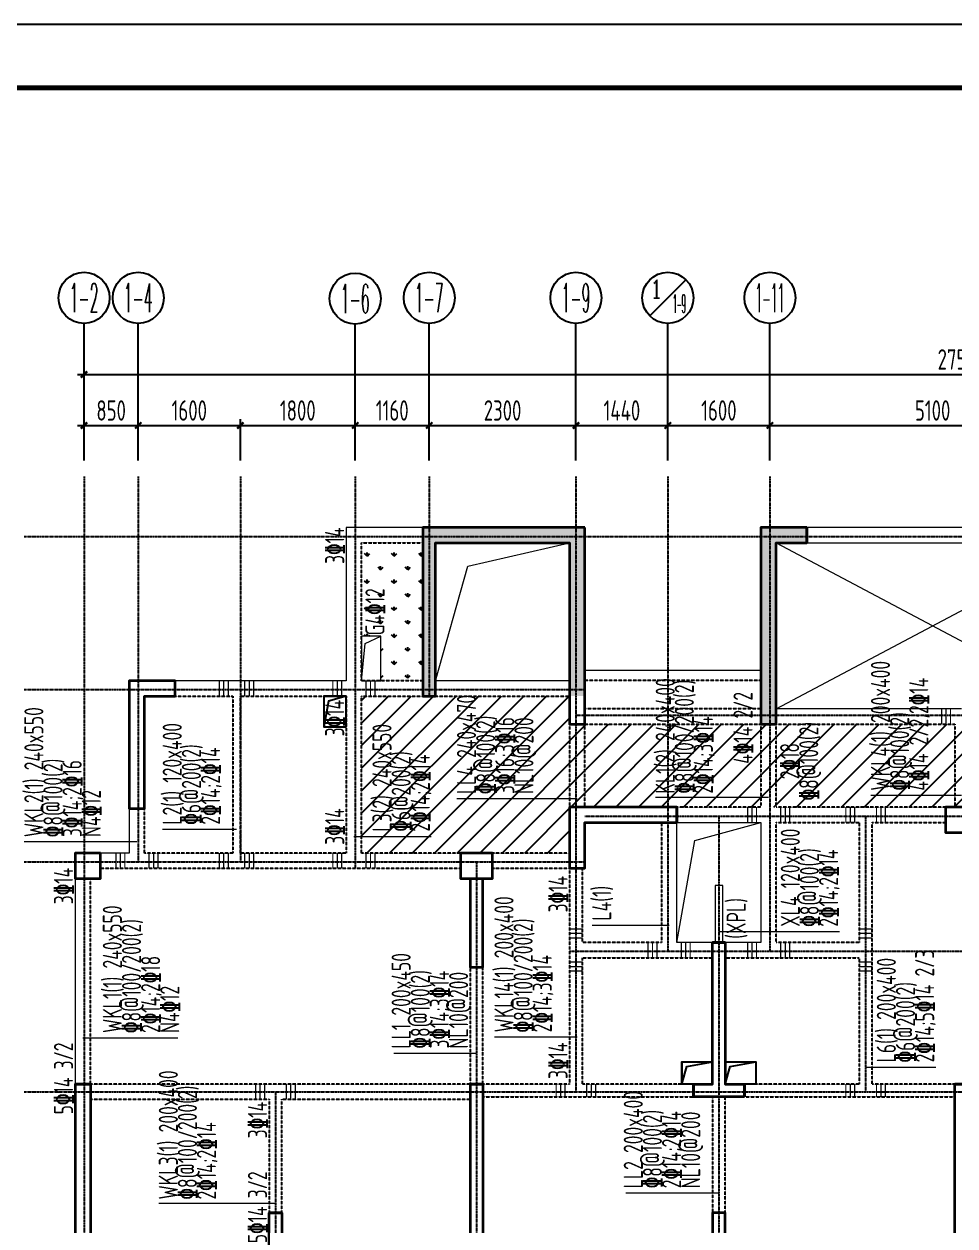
# Model space of a CAD drawing. Header units: millimetres. Extents: x -108786 to 29797, y -10598 to 53433.
# Drawn here: x -100779 to -86189, y 34598 to 53433 of the extents above; entities that cross this region are included whole.
import ezdxf
from ezdxf.enums import TextEntityAlignment as Align

# ---------------------------------------------------------------- set-up
doc = ezdxf.new("R2010")
doc.units = ezdxf.units.MM
doc.header["$MEASUREMENT"] = 0
doc.linetypes.add('CENTER', pattern=[2, 1.25, -0.25, 0.25, -0.25])
doc.linetypes.add('DASHED', pattern=[0.75, 0.5, -0.25])
doc.layers.get('Defpoints').update_dxf_attribs({"color": 1})
for name, color, linetype in [('AXIS', 1, 'CENTER'), ('AXIS_DIM', 3, 'Continuous'), ('AXIS_NUM', 3, 'Continuous'), ('AXIS_TEXT', 255, 'Continuous'), ('BEAM', 4, 'DASHED'), ('BEAM_CON', 4, 'Continuous'), ('COLU', 6, 'Continuous'), ('HATCH', 8, 'Continuous'), ('HOLE', 5, 'Continuous'), ('JQLayer', 7, 'Continuous'), ('STEEL', 6, 'Continuous'), ('WALL', 2, 'Continuous')]:
    doc.layers.add(name, color=color, linetype=linetype)
doc.layers.add('Z主楼梁筋(纵向)', color=42, linetype='Continuous', lineweight=20)
doc.layers.add('梁原位标注_隐藏', color=7, linetype='Continuous', lineweight=18)
doc.styles.add('_TCH_AXIS', font='COMPLEX', dxfattribs={"bigfont": 'GBCBIG'})
doc.styles.add('COMPLEX', font='tssdeng.shx', dxfattribs={"bigfont": 'hztxt.shx'})
doc.styles.add('JG-DIM', font='tssdeng.shx', dxfattribs={"width": 0.7, "bigfont": 'hztxt.shx'})
doc.styles.add('TSSD_Rein', font='tssdeng.shx', dxfattribs={"width": 0.7, "bigfont": 'hztxt.shx'})
doc.dimstyles.new('JG_100', dxfattribs={"dimtxt": 320, "dimasz": 100, "dimexe": 100, "dimexo": 250, "dimgap": 75, "dimtad": 1, "dimdec": 0, "dimrnd": 0.5, "dimdsep": 46, "dimtxsty": 'JG-DIM', "dimblk": 'ARCHTICK', "dimcen": 100, "dimdle": 100, "dimclrt": 7, "dimazin": 2, "dimtfac": 1, "dimtdec": 0, "dimtix": 1, "dimtmove": 2, "dimatfit": 3, "dimldrblk": 'JG_DIM', "dimfxl": 1, "dimtolj": 1, "dimtzin": 0, "dimarcsym": 0})

# ---------------------------------------------------------------- blocks, each defined once
blk = doc.blocks.new('_ArchTick')
at = {"color": 0, "const_width": 0.35}
blk.add_lwpolyline([(-0.5, -0.5), (0.5, 0.5)], dxfattribs=at)
blk = doc.blocks.new('*D33')
at = {"layer": 'AXIS_DIM', "color": 0, "lineweight": -2, "transparency": 16777216}
for p, q in [((-99.99999999999991, 14739.9999997744), (27600.00011053216, 14739.9999997744)), ((1.53e-14, 13389.9999997751), (1.041e-13, 14839.9999997744)), ((27500.00011053216, 13389.9999997751), (27500.00011053216, 14839.9999997744))]:
    blk.add_line(p, q, dxfattribs=at)
at = {"layer": 'Defpoints', "color": 0, "transparency": 16777216}
for p in [(27500.00011053216, 14739.9999997744), (0, 13139.9999997751), (27500.00011053216, 13139.9999997751)]:
    blk.add_point(p, dxfattribs=at)
at = {"layer": 'AXIS_DIM', "color": 0, "lineweight": -2, "transparency": 16777216, "xscale": 100, "yscale": 100, "zscale": 100, "rotation": 180}
blk.add_blockref('_ArchTick', (9.8e-14, 14739.9999997744), dxfattribs=at)
at = {"layer": 'AXIS_DIM', "color": 0, "lineweight": -2, "transparency": 16777216, "xscale": 100, "yscale": 100, "zscale": 100}
blk.add_blockref('_ArchTick', (27500.00011053216, 14739.9999997744), dxfattribs=at)
at = {"layer": 'AXIS_DIM', "color": 7, "transparency": 16777216, "insert": (13750.00005526608, 14974.9999997744), "char_height": 320, "attachment_point": 5, "style": 'TSSD_Rein'}
blk.add_mtext('\\A1;27500', dxfattribs=at)
blk = doc.blocks.new('JG_DIM')
blk.add_line((0, 0), (-1, 0))
at = {"linetype": 'ByBlock', "const_width": 0.32}
blk.add_lwpolyline([(-0.5303300858899106, -0.5303300858899106), (0.5303300858899106, 0.5303300858899106)], dxfattribs=at)
blk = doc.blocks.new('*D40')
at = {"layer": 'AXIS_DIM', "color": 0, "lineweight": -2, "transparency": 16777216}
for p, q in [((-99.99999999999996, 13939.99999977428), (950, 13939.99999977428)), ((1.53e-14, 13389.99999977428), (5.51e-14, 14039.99999977428)), ((850, 13389.99999977428), (850, 14039.99999977428))]:
    blk.add_line(p, q, dxfattribs=at)
at = {"layer": 'Defpoints', "color": 0, "transparency": 16777216}
for p in [(850, 13939.99999977428), (0, 13139.99999977428), (850, 13139.99999977428)]:
    blk.add_point(p, dxfattribs=at)
at = {"layer": 'AXIS_DIM', "color": 0, "lineweight": -2, "transparency": 16777216, "xscale": 100, "yscale": 100, "zscale": 100, "rotation": 180}
blk.add_blockref('_ArchTick', (4.9e-14, 13939.99999977428), dxfattribs=at)
at = {"layer": 'AXIS_DIM', "color": 0, "lineweight": -2, "transparency": 16777216, "xscale": 100, "yscale": 100, "zscale": 100}
blk.add_blockref('_ArchTick', (850, 13939.99999977428), dxfattribs=at)
at = {"layer": 'AXIS_DIM', "color": 7, "transparency": 16777216, "insert": (425, 14174.99999977428), "char_height": 320, "attachment_point": 5, "style": 'TSSD_Rein'}
blk.add_mtext('\\A1;850', dxfattribs=at)
blk = doc.blocks.new('*D41')
at = {"layer": 'AXIS_DIM', "color": 0, "lineweight": -2, "transparency": 16777216}
for p, q in [((2350.000056535471, 13939.99999977428), (4350, 13939.99999977428)), ((2450.000056535472, 13389.99999977471), (2450.000056535472, 14039.99999977428)), ((4250, 13389.9999997751), (4250, 14039.99999977428))]:
    blk.add_line(p, q, dxfattribs=at)
at = {"layer": 'Defpoints', "color": 0, "transparency": 16777216}
for p in [(4250, 13939.99999977428), (2450.000056535472, 13139.9999997747), (4250, 13139.9999997751)]:
    blk.add_point(p, dxfattribs=at)
at = {"layer": 'AXIS_DIM', "color": 0, "lineweight": -2, "transparency": 16777216, "xscale": 100, "yscale": 100, "zscale": 100, "rotation": 180}
blk.add_blockref('_ArchTick', (2450.000056535472, 13939.99999977428), dxfattribs=at)
at = {"layer": 'AXIS_DIM', "color": 0, "lineweight": -2, "transparency": 16777216, "xscale": 100, "yscale": 100, "zscale": 100}
blk.add_blockref('_ArchTick', (4250, 13939.99999977428), dxfattribs=at)
at = {"layer": 'AXIS_DIM', "color": 7, "transparency": 16777216, "insert": (3350.000028267736, 14174.99999977428), "char_height": 320, "attachment_point": 5, "style": 'TSSD_Rein'}
blk.add_mtext('\\A1;1800', dxfattribs=at)
blk = doc.blocks.new('*D42')
at = {"layer": 'AXIS_DIM', "color": 0, "lineweight": -2, "transparency": 16777216}
for p, q in [((4150, 13939.99999977423), (5510, 13939.99999977423)), ((4250, 13389.9999997751), (4250, 14039.99999977423)), ((5410, 13389.99999977417), (5410, 14039.99999977423))]:
    blk.add_line(p, q, dxfattribs=at)
at = {"layer": 'Defpoints', "color": 0, "transparency": 16777216}
for p in [(5410, 13939.99999977423), (4250, 13139.9999997751), (5410, 13139.99999977417)]:
    blk.add_point(p, dxfattribs=at)
at = {"layer": 'AXIS_DIM', "color": 0, "lineweight": -2, "transparency": 16777216, "xscale": 100, "yscale": 100, "zscale": 100, "rotation": 180}
blk.add_blockref('_ArchTick', (4250, 13939.99999977423), dxfattribs=at)
at = {"layer": 'AXIS_DIM', "color": 0, "lineweight": -2, "transparency": 16777216, "xscale": 100, "yscale": 100, "zscale": 100}
blk.add_blockref('_ArchTick', (5410, 13939.99999977423), dxfattribs=at)
at = {"layer": 'AXIS_DIM', "color": 7, "transparency": 16777216, "insert": (4830, 14174.99999977422), "char_height": 320, "attachment_point": 5, "style": 'TSSD_Rein'}
blk.add_mtext('\\A1;1160', dxfattribs=at)
blk = doc.blocks.new('*D43')
at = {"layer": 'AXIS_DIM', "color": 0, "lineweight": -2, "transparency": 16777216}
for p, q in [((5310, 13939.99999977417), (7810, 13939.99999977417)), ((5410, 13389.99999977417), (5410, 14039.99999977417)), ((7710, 13389.99999977417), (7710, 14039.99999977417))]:
    blk.add_line(p, q, dxfattribs=at)
at = {"layer": 'Defpoints', "color": 0, "transparency": 16777216}
for p in [(7710, 13939.99999977417), (5410, 13139.99999977417), (7710, 13139.99999977417)]:
    blk.add_point(p, dxfattribs=at)
at = {"layer": 'AXIS_DIM', "color": 0, "lineweight": -2, "transparency": 16777216, "xscale": 100, "yscale": 100, "zscale": 100, "rotation": 180}
blk.add_blockref('_ArchTick', (5410, 13939.99999977417), dxfattribs=at)
at = {"layer": 'AXIS_DIM', "color": 0, "lineweight": -2, "transparency": 16777216, "xscale": 100, "yscale": 100, "zscale": 100}
blk.add_blockref('_ArchTick', (7710, 13939.99999977417), dxfattribs=at)
at = {"layer": 'AXIS_DIM', "color": 7, "transparency": 16777216, "insert": (6560, 14174.99999977417), "char_height": 320, "attachment_point": 5, "style": 'TSSD_Rein'}
blk.add_mtext('\\A1;2300', dxfattribs=at)
blk = doc.blocks.new('*D44')
at = {"layer": 'AXIS_DIM', "color": 0, "lineweight": -2, "transparency": 16777216}
for p, q in [((7610, 13939.99999977417), (9250.000055260956, 13939.99999977417)), ((7710, 13389.99999977417), (7710, 14039.99999977417)), ((9150.000055260956, 13389.99999977417), (9150.000055260956, 14039.99999977417))]:
    blk.add_line(p, q, dxfattribs=at)
at = {"layer": 'Defpoints', "color": 0, "transparency": 16777216}
for p in [(9150.000055260956, 13939.99999977417), (7710, 13139.99999977417), (9150.000055260956, 13139.99999977417)]:
    blk.add_point(p, dxfattribs=at)
at = {"layer": 'AXIS_DIM', "color": 0, "lineweight": -2, "transparency": 16777216, "xscale": 100, "yscale": 100, "zscale": 100, "rotation": 180}
blk.add_blockref('_ArchTick', (7710, 13939.99999977417), dxfattribs=at)
at = {"layer": 'AXIS_DIM', "color": 0, "lineweight": -2, "transparency": 16777216, "xscale": 100, "yscale": 100, "zscale": 100}
blk.add_blockref('_ArchTick', (9150.000055260956, 13939.99999977417), dxfattribs=at)
at = {"layer": 'AXIS_DIM', "color": 7, "transparency": 16777216, "insert": (8430.000027630478, 14174.99999977417), "char_height": 320, "attachment_point": 5, "style": 'TSSD_Rein'}
blk.add_mtext('\\A1;1440', dxfattribs=at)
blk = doc.blocks.new('*D45')
at = {"layer": 'AXIS_DIM', "color": 0, "lineweight": -2, "transparency": 16777216}
for p, q in [((9050.000055260956, 13939.99999977417), (10850, 13939.99999977417)), ((9150.000055260956, 13389.99999977417), (9150.000055260956, 14039.99999977417)), ((10750, 13389.99999977417), (10750, 14039.99999977417))]:
    blk.add_line(p, q, dxfattribs=at)
at = {"layer": 'Defpoints', "color": 0, "transparency": 16777216}
for p in [(10750, 13939.99999977417), (9150.000055260956, 13139.99999977417), (10750, 13139.99999977417)]:
    blk.add_point(p, dxfattribs=at)
at = {"layer": 'AXIS_DIM', "color": 0, "lineweight": -2, "transparency": 16777216, "xscale": 100, "yscale": 100, "zscale": 100, "rotation": 180}
blk.add_blockref('_ArchTick', (9150.000055260956, 13939.99999977417), dxfattribs=at)
at = {"layer": 'AXIS_DIM', "color": 0, "lineweight": -2, "transparency": 16777216, "xscale": 100, "yscale": 100, "zscale": 100}
blk.add_blockref('_ArchTick', (10750, 13939.99999977417), dxfattribs=at)
at = {"layer": 'AXIS_DIM', "color": 7, "transparency": 16777216, "insert": (9950.00002763048, 14174.99999977417), "char_height": 320, "attachment_point": 5, "style": 'TSSD_Rein'}
blk.add_mtext('\\A1;1600', dxfattribs=at)
blk = doc.blocks.new('*D46')
at = {"layer": 'AXIS_DIM', "color": 0, "lineweight": -2, "transparency": 16777216}
for p, q in [((10650, 13939.99999977411), (15950, 13939.99999977411)), ((10750, 13389.99999977417), (10750, 14039.99999977411)), ((15850, 13389.99999977405), (15850, 14039.99999977411))]:
    blk.add_line(p, q, dxfattribs=at)
at = {"layer": 'Defpoints', "color": 0, "transparency": 16777216}
for p in [(15850, 13939.99999977411), (10750, 13139.99999977417), (15850, 13139.99999977405)]:
    blk.add_point(p, dxfattribs=at)
at = {"layer": 'AXIS_DIM', "color": 0, "lineweight": -2, "transparency": 16777216, "xscale": 100, "yscale": 100, "zscale": 100, "rotation": 180}
blk.add_blockref('_ArchTick', (10750, 13939.99999977411), dxfattribs=at)
at = {"layer": 'AXIS_DIM', "color": 0, "lineweight": -2, "transparency": 16777216, "xscale": 100, "yscale": 100, "zscale": 100}
blk.add_blockref('_ArchTick', (15850, 13939.99999977411), dxfattribs=at)
at = {"layer": 'AXIS_DIM', "color": 7, "transparency": 16777216, "insert": (13300, 14174.99999977411), "char_height": 320, "attachment_point": 5, "style": 'TSSD_Rein'}
blk.add_mtext('\\A1;5100', dxfattribs=at)
blk = doc.blocks.new('*D54')
at = {"layer": 'AXIS_DIM', "color": 0, "lineweight": -2, "transparency": 16777216}
for p, q in [((750, 13939.99999977428), (2550.000056535472, 13939.99999977428)), ((850, 13389.99999977428), (850, 14039.99999977428)), ((2450.000056535472, 13389.99999977471), (2450.000056535472, 14039.99999977428))]:
    blk.add_line(p, q, dxfattribs=at)
at = {"layer": 'Defpoints', "color": 0, "transparency": 16777216}
for p in [(2450.000056535472, 13939.99999977428), (850, 13139.99999977428), (2450.000056535472, 13139.9999997747)]:
    blk.add_point(p, dxfattribs=at)
at = {"layer": 'AXIS_DIM', "color": 0, "lineweight": -2, "transparency": 16777216, "xscale": 100, "yscale": 100, "zscale": 100, "rotation": 180}
blk.add_blockref('_ArchTick', (850, 13939.99999977428), dxfattribs=at)
at = {"layer": 'AXIS_DIM', "color": 0, "lineweight": -2, "transparency": 16777216, "xscale": 100, "yscale": 100, "zscale": 100}
blk.add_blockref('_ArchTick', (2450.000056535472, 13939.99999977428), dxfattribs=at)
at = {"layer": 'AXIS_DIM', "color": 7, "transparency": 16777216, "insert": (1650.000028267735, 14174.99999977428), "char_height": 320, "attachment_point": 5, "style": 'TSSD_Rein'}
blk.add_mtext('\\A1;1600', dxfattribs=at)
blk = doc.blocks.new('_AXISO')
blk.add_circle((0, 0), 0.5)
at = {"layer": 'AXIS_TEXT', "style": 'COMPLEX', "width": 1.041666666666666}
blk.add_attdef('A', text='', height=0.56, dxfattribs=at).set_placement((-0.25, -0.28), (0.25, -0.28), align=Align.FIT)
blk = doc.blocks.new('A1+0(841x594)-TK_STYLE_a-TK_HQ_a-62ba77e7', base_point=(10, -10))
at = {"layer": 'JQLayer', "color": 7, "linetype": 'Continuous'}
blk.add_lwpolyline([(-831, -10), (-831, 584), (10, 584), (10, -10)], close=True, dxfattribs=at)
at = {"layer": 'JQLayer', "color": 7, "linetype": 'Continuous', "const_width": 0.8}
blk.add_lwpolyline([(-806, 0), (-806, 574), (0, 574), (0, 0)], close=True, dxfattribs=at)
blk = doc.blocks.new('ZW-标准层')
at = {"layer": 'AXIS', "ltscale": 0.7}
for p, q in [((0, 13139.9999997751), (0, -2360.000000034095)), ((850, 13139.99999977393), (850, 7100.000000007931)), ((850, 13139.9999997751), (850, 7100.000000009095)), ((4250, 13139.99999977393), (4250, 6999.999999985462)), ((4250, 13139.9999997751), (4250, 6999.999999985462)), ((5410, 13139.9999997751), (5410, 9700.000002698524)), ((7710, 13139.9999997751), (7710, 3500.000000000772)), ((9150.000055260956, 13139.99999977405), (9150.000055260956, 5699.999999999317)), ((10750, 13139.99999977393), (10750, 9400.00000000793)), ((10750, 13139.9999997751), (10750, 5699.999999999317)), ((-939.9999988046474, 12200.00000149618), (28440.00011323625, 12199.99999980851)), ((-939.9999993531965, 9800.000001496184), (7850, 9799.999999329928)), ((7710, 9400.000000009095), (19250.00011053215, 9400.000000009095)), ((7850, 7820.000000009095), (28440.00011323625, 7820.000000007873)), ((9950.000055260956, 7820.000000007931), (9950.00005526049, -2360.00000003526)), ((12250.00011039153, 7820.000000009095), (12250.00011039153, 3500.000000000772)), ((-939.9999988009222, 7100.000000008397), (7850, 7100.000000007931)), ((-939.9999993531965, 7100.000000009561), (7850, 7100.000000009095)), ((6150.00005526701, 7100.000000007931), (6150.000055269804, -2360.00000003526)), ((6150.00005526701, 7100.000000009095), (6150.000055269804, -2360.000000034095)), ((7610.000001195352, 5699.999999999317), (19950.00011172704, 5699.999999999317)), ((-939.9999987981281, 3500.000000000015), (100.0000000004656, 3499.999999999549)), ((-939.9999993531965, 3500.000000001179), (21450.00005646096, 3500.000000000714)), ((3000.000055267941, 3500.000000000772), (3000.000055269804, -2360.00000003491))]:
    blk.add_line(p, q, dxfattribs=at)
blk.add_lwpolyline([(2450.000056535472, 13139.9999997747), (2450.000056536403, 7100.000000008207)], dxfattribs=at)
at = {"layer": 'AXIS_NUM'}
for p, q in [((8867.15734278597, 15657.15728729871), (9432.842767735478, 16222.84271224799)), ((0, 13439.99999977428), (0, 15539.99999977428)), ((850, 13439.99999977428), (850, 15539.99999977428)), ((4250, 13439.99999977428), (4250, 15539.99999977428)), ((5410, 13439.99999977428), (5410, 15539.99999977428)), ((7710, 13439.99999977335), (7710, 15539.99999977335)), ((9150.000055260956, 13439.99999977335), (9150.000055260956, 15539.99999977335)), ((10750, 13439.99999977335), (10750, 15539.99999977335))]:
    blk.add_line(p, q, dxfattribs=at)
blk.add_circle((9150.000055260956, 15939.99999977335), 400, dxfattribs=at)
ref = blk.add_blockref('_AXISO', (0, 15939.99999977428), dxfattribs=dict(at, xscale=800, yscale=800, zscale=800))
ref.add_attrib('A', '1-2', dxfattribs={"layer": 'AXIS_TEXT', "height": 452.5483399593904, "style": '_TCH_AXIS', "width": 0.3818181818184427}).set_placement((-226.2741699800827, 15713.72582979455), (226.274169979617, 15713.72582979455), align=Align.FIT)
ref = blk.add_blockref('_AXISO', (850, 15939.99999977428), dxfattribs=dict(at, xscale=800, yscale=800, zscale=800))
ref.add_attrib('A', '1-4', dxfattribs={"layer": 'AXIS_TEXT', "height": 452.5483399593904, "style": '_TCH_AXIS', "width": 0.3684210526318308}).set_placement((623.7258300199173, 15713.72582979455), (1076.274169979617, 15713.72582979455), align=Align.FIT)
ref = blk.add_blockref('_AXISO', (4249.999999999534, 15928.001887206), dxfattribs=dict(at, xscale=800, yscale=800, zscale=800))
ref.add_attrib('A', '1-6', dxfattribs={"layer": 'AXIS_TEXT', "height": 452.5483399593904, "style": '_TCH_AXIS', "width": 0.38181818181805}).set_placement((4023.725830019917, 15701.72771722627), (4476.274169979151, 15701.72771722627), align=Align.FIT)
ref = blk.add_blockref('_AXISO', (5410, 15939.99999977428), dxfattribs=dict(at, xscale=800, yscale=800, zscale=800))
ref.add_attrib('A', '1-7', dxfattribs={"layer": 'AXIS_TEXT', "height": 452.5483399593904, "style": '_TCH_AXIS', "width": 0.3818181818184428}).set_placement((5183.725830019917, 15713.72582979455), (5636.274169979618, 15713.72582979455), align=Align.FIT)
ref = blk.add_blockref('_AXISO', (7710, 15939.99999977335), dxfattribs=dict(at, xscale=800, yscale=800, zscale=800))
ref.add_attrib('A', '1-9', dxfattribs={"layer": 'AXIS_TEXT', "height": 452.5483399593904, "style": '_TCH_AXIS', "width": 0.3818181818184428}).set_placement((7483.725830019918, 15713.72582979362), (7936.274169979617, 15713.72582979362), align=Align.FIT)
ref = blk.add_blockref('_AXISO', (10750, 15939.99999977335), dxfattribs=dict(at, xscale=800, yscale=800, zscale=800))
ref.add_attrib('A', '1-11', dxfattribs={"layer": 'AXIS_TEXT', "height": 452.5483399593904, "style": '_TCH_AXIS', "width": 0.323076923077144}).set_placement((10523.72583001992, 15713.72582979362), (10976.27416997962, 15713.72582979362), align=Align.FIT)
at = {"layer": 'AXIS_TEXT', "style": '_TCH_AXIS'}
for s, width, p, p2 in [('1', 1.630466233593596, (8870.000055260956, 15932.84458224535), (9070.000055260956, 15932.84458224535)), ('1-9', 0.2668035654971339, (9230.000055260956, 15703.87122134935), (9430.000055260956, 15703.87122134935))]:
    blk.add_text(s, height=286.2167011199731, dxfattribs=dict(at, width=width)).set_placement(p, p2, align=Align.FIT)
at = {"layer": 'AXIS_DIM'}
for p1, p2, distance, picture, middle in [((0, 13139.9999997751), (27500.00011053216, 13139.9999997751), 1599.9999999992997, '*D33', (13750.00005526608, 14974.9999997744)), ((0, 13139.99999977428), (850, 13139.99999977428), 800, '*D40', (425, 14174.99999977428)), ((850, 13139.99999977428), (2450.000056535472, 13139.9999997747), 799.9999999995797, '*D54', (1650.000028267735, 14174.99999977428)), ((2450.000056535472, 13139.9999997747), (4250, 13139.9999997751), 799.9999999991795, '*D41', (3350.000028267736, 14174.99999977428)), ((4250, 13139.9999997751), (5410, 13139.99999977417), 800.00000000006, '*D42', (4830, 14174.99999977422)), ((5410, 13139.99999977417), (7710, 13139.99999977417), 800, '*D43', (6560, 14174.99999977417)), ((7710, 13139.99999977417), (9150.000055260956, 13139.99999977417), 800, '*D44', (8430.000027630478, 14174.99999977417)), ((9150.000055260956, 13139.99999977417), (10750, 13139.99999977417), 800, '*D45', (9950.00002763048, 14174.99999977417)), ((10750, 13139.99999977417), (15850, 13139.99999977405), 800.00000000006, '*D46', (13300, 14174.99999977411))]:
    dim = blk.add_aligned_dim(p1=p1, p2=p2, distance=distance, dimstyle='JG_100', override={"dimtxsty": 'TSSD_Rein'}, dxfattribs=at)
    dim.commit()
    dim.dimension.update_dxf_attribs({"geometry": picture, "text_midpoint": middle})
blk = doc.blocks.new('L-WMC')
at = {"layer": 'HATCH'}
h = blk.add_hatch(color=256, dxfattribs=at)
h.dxf.hatch_style = 1
h.paths.add_polyline_path([(5310.000001195352, 11120.00000269853), (5510.000001195352, 11120.00000269856), (5510.000001194887, 13520.00000104095), (7610.000001194887, 13519.99999985879), (7610.000001195352, 11120.00001480742), (7850.000001195353, 11119.9999882816), (7850.000001195353, 13759.99999965611), (5310.000001195352, 13760.00000108595)])
h = blk.add_hatch(color=256, dxfattribs=at)
h.dxf.hatch_style = 1
h.paths.add_polyline_path([(11329.99999880651, 13519.9999997743), (10849.99999880464, 13519.9999997743), (10849.99999880464, 10920.00000006056), (10849.99999839673, 10920.00000088444), (10849.99999880837, 10680.00000109037), (10609.99999880465, 10679.99999985457), (10609.99999880465, 13759.9999997743), (11329.99999880651, 13759.9999997743)])
h = blk.add_hatch(dxfattribs=at)
h.set_pattern_fill('GRASS', color=256, scale=300)
h.set_pattern_definition([(90, (-2127415.45938733, -81124.53104763091), (-212.1320343, 212.1320343), [56.25, -368.0140689]), (45, (-2127415.45938733, -81124.53104763091), (-212.1320343559642, 212.1320343559643), [56.25, -243.75]), (135, (-2127415.45938733, -81124.53104763091), (-212.1320343559643, -212.1320343559642), [56.25, -243.75])])
h.paths.add_polyline_path([(4650.000001059845, 12060.00000281681), (4650.000001059845, 11360.00000235304), (5310.000001195352, 11360.00000133275), (5310.000001213978, 13520.00000110749), (4350.000001213979, 13520.00000110749), (4350.000001201406, 12060.00000281681)])
h = blk.add_hatch(dxfattribs=at)
h.set_pattern_fill('ANSI31', color=256, scale=2000)
h.set_pattern_definition([(45, (-2038926.132065574, -154050.5790738879), (-176.7766952966368, 176.7766952966369), [])])
h.paths.add_polyline_path([(7610.000001195352, 10680.00002650058), (19350.00004108855, 10680.000027022), (19350.00006751763, 11120.00000196622), (23050.00011172751, 11120.00000142274), (23050.00011172751, 9379.99999997366), (7610.000001195352, 9379.99999997366), (7610.000001195352, 8659.999999973603), (4350.000001195352, 8659.999999973603), (4350.000001195352, 11120.00000282333), (7610.000008932314, 11120.00000154451)])
at = {"layer": 'BEAM', "ltscale": 0.5}
for p, q in [((4350.000001195352, 11360.00000281681), (4350.000001195352, 13520.00000113764)), ((4350.000001195352, 13520.00000113764), (5310.000001195352, 13520.00000107733)), ((5310.000001195352, 11360.00000275651), (4350.000001195352, 11360.00000281681)), ((7850.00005645724, 11369.99999997471), (10610.00000119535, 11369.99999997471)), ((1430.000001166481, 11120.00000146005), (2330.000056536403, 11120.00000146005)), ((2330.000056536403, 11120.00000146005), (2330.000056536403, 8659.999999947759)), ((2450.000056536403, 11120.00000150027), (4110.000001195352, 11120.00000275377)), ((2450.000056536403, 8659.999999889667), (2450.000056536403, 11120.00000150027)), ((4110.000001195352, 11120.00000275377), (4110.000001195352, 8660.000001167617)), ((4350.000001195352, 11120.00000282333), (5310.000001195352, 11120.00000276303)), ((4350.000001195352, 8660.000001217382), (4350.000001195352, 11120.00000282333)), ((5510.000001195352, 11120.00000272671), (7610.000045405235, 11120.00000154451)), ((10610.00000119535, 10919.99999997471), (7850.000012247358, 10919.99999997471)), ((7610.000144877005, 10680.00002650052), (7610.000001195352, 9379.99999997366)), ((7850.000001195353, 10679.99999997471), (10610.00000119535, 10679.99999997471)), ((7850.000001195353, 9379.99999997366), (7850.000001195353, 10679.99999997476)), ((10610.00000119535, 10679.99999997471), (10610.00000119535, 9379.99999997366)), ((10850.00000119535, 10680.00000001213), (13650.00005646096, 10680.00000062884)), ((10850.00000119535, 9379.99999997366), (10850.00000119535, 10680.00000001213)), ((13650.00005646096, 10680.00000062884), (13650.00005646096, 9379.99999997366)), ((950.0000011953526, 8659.999999970925), (950.0000011953526, 9360.000001460052)), ((10610.00000119535, 9379.99999997366), (9150.00005645631, 9379.99999997366)), ((13500.00005646096, 9379.99999997366), (10850.00000119535, 9379.99999997366)), ((9050.00005645631, 9139.99999997366), (9050.00005645631, 7259.999999965046)), ((10850.00000119535, 7259.999999965046), (10850.00000119535, 9139.99999997366)), ((10850.00000119535, 9139.99999997366), (12150.00011158688, 9139.99999997366)), ((12150.00011158688, 9139.99999997366), (12150.00011158688, 7259.999999965046)), ((12350.00011158688, 9139.99999997366), (13500.00005646096, 9139.99999997366)), ((12350.00011158688, 5039.999999966443), (12350.00011158688, 9139.99999997366)), ((2330.000056536403, 8659.999999947759), (950.0000011953526, 8659.999999970925)), ((4110.000001195352, 8660.000001167617), (2450.000056536403, 8659.999999889667)), ((5900.000056462828, 8660.000000103057), (4350.000001195352, 8660.000001217382)), ((7610.000001195352, 8659.999999973603), (6400.000056462828, 8659.999999973603)), ((260.0000011953525, 8419.999999973603), (5900.000056462828, 8419.999999973603)), ((6400.000056462828, 8419.999999973603), (7610.000001195352, 8419.999999973603)), ((7610.000001195352, 8419.999999973603), (7610.000001195352, 5039.999999966443)), ((7810.000001195352, 7259.999999965046), (7810.000001195352, 8419.999999973603)), ((100.0000011953525, 5039.999999966443), (100.0000011953525, 8259.999999973603)), ((9050.00005645631, 7259.999999965046), (7810.000001195352, 7259.999999965046)), ((12150.00011158688, 7259.999999965046), (10850.00000119535, 7259.999999965046)), ((7810.000001195352, 5039.999999966443), (7810.000001195352, 7019.999999965046)), ((7810.000001195352, 7019.999999965046), (9850.000056456309, 7019.999999965046)), ((10050.00005645631, 7019.999999965046), (12150.00011158688, 7019.999999965046)), ((12150.00011158688, 7019.999999965046), (12150.00011158688, 5039.999999966443)), ((6050.000056462828, 6870.000000959058), (6050.000056462828, 5039.999999966443)), ((6250.000056462828, 5039.999999966443), (6250.000056462828, 6870.000000959058)), ((6050.000056462828, 5039.999999966443), (100.0000011953525, 5039.999999966443)), ((7610.000001195352, 5039.999999966443), (6250.000056462828, 5039.999999966443)), ((9550.000056681689, 5039.999999966443), (7810.000001195352, 5039.999999966443)), ((12150.00011158688, 5039.999999966443), (10350.00005668169, 5039.999999966443)), ((13650.00005646003, 5039.999999966443), (12350.00011158688, 5039.999999966443)), ((100.0000011953525, 4799.999999966443), (2900.00005646376, 4799.999999966443)), ((2900.00005646376, 4799.999999966443), (2900.000056467485, 3020.000000916567)), ((3100.000056463759, 4799.999999966443), (6050.000056462828, 4799.999999966443)), ((3100.000056467485, 3020.000000916974), (3100.000056463759, 4799.999999966443)), ((6250.000056462828, 4839.999999966443), (9550.000056681689, 4839.999999966443)), ((9850.000056456309, 4839.999999966443), (9850.000056456309, 3020.000000916742)), ((10050.00005645631, 3020.000000916742), (10050.00005645631, 4839.999999966443)), ((10350.00005668169, 4839.999999966443), (13650.00005646096, 4839.999999966443))]:
    blk.add_line(p, q, dxfattribs=at)
at = {"layer": 'BEAM_CON', "lineweight": 18}
for p, q in [((4110.000001195352, 13760.00000114416), (4110.000001195352, 11360.00000265732)), ((5310.000001195352, 13760.0000010707), (4110.000001195352, 13760.00000114416)), ((15270.00000119349, 13759.9999997743), (11330.00000121025, 13759.9999997743)), ((11330.00000121025, 13519.9999997743), (15270.00000119349, 13519.9999997743)), ((10610.00000119535, 11519.99999997471), (7850.000001195353, 11519.99999997471)), ((4110.000001195352, 11360.00000265732), (1430.000001166481, 11360.00000050387)), ((7610.000001195352, 11360.00000147693), (5510.000001195352, 11360.00000265918)), ((13750.00005643861, 10920.00000062448), (10850.00000119535, 10919.99999998571)), ((710.0000011953525, 9360.000001460052), (710.0000011953525, 8659.999999973603)), ((9290.000056456309, 9139.99999997366), (10610.00000119535, 9139.99999997366)), ((9290.000056456309, 7259.999999965046), (9290.000056456309, 9139.99999997366)), ((10610.00000119535, 9139.99999997366), (10610.00000119535, 7259.999999965046)), ((710.0000011953525, 8659.999999973603), (260.0000011953525, 8659.999999973603)), ((-139.9999988046475, 8259.999999973603), (-139.9999988046475, 5039.999999966443)), ((9890.000056456309, 8149.99999996656), (9890.000056456309, 7259.999999965046)), ((10010.00005645631, 8149.99999996656), (9890.000056456309, 8149.99999996656)), ((10010.00005645631, 7259.999999965046), (10010.00005645631, 8149.99999996656)), ((9890.000056456309, 7259.999999965046), (9290.000056456309, 7259.999999965046)), ((10610.00000119535, 7259.999999965046), (10010.00005645631, 7259.999999965046))]:
    blk.add_line(p, q, dxfattribs=at)
at = {"layer": 'COLU', "lineweight": 35}
for points in [[(14000.00005646096, 9379.99999997366), (13500.00005646096, 9379.99999997366), (13500.00005646096, 8979.999999973663), (14000.00005646096, 8979.999999973663)], [(260.0000011953525, 8659.999999973603), (-139.9999988046475, 8659.999999973603), (-139.9999988046475, 8259.999999973603), (260.0000011953525, 8259.999999973603)], [(6400.000056462828, 8659.999999973603), (5900.000056462828, 8659.999999973603), (5900.000056462828, 8259.999999973603), (6400.000056462828, 8259.999999973603)]]:
    blk.add_lwpolyline(points, close=True, dxfattribs=at)
at = {"layer": 'HOLE', "lineweight": 18}
for p, q in [((10850.00000119535, 10919.99999998571), (15750.00000119535, 13519.9999997743)), ((10850.00000119535, 13519.9999997743), (15750.00000119535, 10920.00000006056))]:
    blk.add_line(p, q, dxfattribs=at)
for points in [[(5510.000001195352, 11360.00000265918), (6014.159993118141, 13155.84000891345), (7610.000001195352, 13519.99999985876)], [(4350.000001059845, 11360.00000281681), (4408.036256434395, 11945.2412386077), (4650.000001059845, 12060.00000281681)], [(9290.000056456309, 7259.999999965046), (9572.842768931296, 8857.157287499083), (10610.00000119535, 9139.99999997366)]]:
    blk.add_lwpolyline(points, dxfattribs=at)
blk.add_lwpolyline([(4350.000001059845, 11360.00000281681), (4650.000001059845, 11360.00000281681), (4650.000001059845, 12060.00000281681), (4350.000001059845, 12060.00000281681)], close=True, dxfattribs=at)
at = {"layer": 'HOLE'}
for points in [[(3760.00005673524, 11119.99999923058), (3760.000056556426, 10639.99999923058), (4110.000056556425, 10639.9999991002), (4110.00005673524, 11119.99999910019), (3760.00005673524, 11119.99999923058), (4110.00005673524, 11119.99999910019), (3833.735089039896, 11040.86228103316), (3760.000056556426, 10639.99999923058)], [(9370.000056456309, 5389.999999966443), (9850.000056456309, 5389.999999966443), (9850.000056456309, 5039.999999966443), (9370.000056456309, 5039.999999966443), (9370.000056456309, 5389.999999966443), (9370.000056456309, 5039.999999966443), (9449.137774626259, 5316.264967631985), (9850.000056456309, 5389.999999966443)], [(10050.00005645631, 5389.999999966443), (10530.00005645631, 5389.999999966443), (10530.00005645631, 5039.999999966443), (10050.00005645631, 5039.999999966443), (10050.00005645631, 5389.999999966443), (10050.00005645631, 5039.999999966443), (10129.13777462626, 5316.264967631985), (10530.00005645631, 5389.999999966443)]]:
    blk.add_lwpolyline(points, dxfattribs=at)
at = {"layer": 'WALL', "lineweight": 35}
for points in [[(7850.000001195353, 13759.99999965608), (5310.000001195352, 13760.00000108595), (5310.000001195352, 11120.00000269853), (5510.000001195352, 11120.00000269853), (5510.000001195352, 13520.00000104095), (7610.000001195352, 13519.99999985876), (7610.000001195352, 10680.00002650058), (7850.000001195353, 10679.99999997471)], [(11330.00000121025, 13759.9999997743), (11330.00000121025, 13519.9999997743)], [(1430.000001166481, 11120.00000146005), (1430.000001166481, 11360.00000146005), (710.0000011953525, 11360.00000146005), (710.0000011953525, 9360.000001460052), (950.0000011953526, 9360.000001460112), (950.0000011953526, 11120.00000146005)], [(9290.000056456309, 9379.99999997366), (9290.000056456309, 9139.99999997366)], [(10350.00005668169, 4839.999999966443), (9550.000056681689, 4839.999999966443), (9550.000056681689, 5039.999999966443), (9850.000056456309, 5039.999999966443), (9850.000056456309, 7259.999999965046), (10050.00005645631, 7259.999999965046), (10050.00005645631, 5039.999999966443), (10350.00005668169, 5039.999999966443)], [(14150.00005668541, 1280.000000932283), (13350.00005668541, 1280.000000932283), (13350.00005668541, 1520.000000932283), (13650.00005646096, 1520.000000932283), (13650.00005646096, 4919.999999966443), (13650.00005646003, 5039.999999966443), (13850.00005646003, 5039.999999966443), (13850.00005646096, 4919.999999966443), (13850.00005646096, 1520.000000932283), (14150.00005668541, 1520.000000932283)], [(3500.000056067948, 1280.000000932283), (2900.000056467485, 1280.000000932283), (2900.000056467485, 3020.000000916742), (3100.000056467485, 3020.000000916742), (3100.000056467485, 1520.000000932283), (3500.000056067948, 1520.000000932283)]]:
    blk.add_lwpolyline(points, close=True, dxfattribs=at)
for points in [[(11330.00000121025, 13759.9999997743), (10610.00000119535, 13759.9999997743), (10610.00000119535, 10679.99999997471), (10850.00000119535, 10679.99999997471), (10850.00000119535, 13519.9999997743), (11330.00000121025, 13519.9999997743)], [(1430.000001166481, 11120.00000146005), (1430.000001166481, 11360.00000146005)], [(5310.000001195352, 11120.00000269853), (5510.000001195352, 11120.00000269853)], [(7609.999985721429, 10680.00002650058), (7849.999985721428, 10679.99999997471)], [(10610.00000119535, 10679.99999997471), (10850.00000119535, 10679.99999997471)], [(710.0000011953525, 9360.000001460052), (950.0000011953526, 9360.000001460112)], [(9290.000056456309, 9379.99999997366), (7610.000001195352, 9379.99999997366), (7610.000001195352, 8419.999999973603), (7850.000001195353, 8419.999999973603), (7850.000001195353, 9139.99999997366), (9290.000056456309, 9139.99999997366)], [(7610.000001195352, 8419.999999973603), (7850.000001195353, 8419.999999973603)], [(6050.000056462828, 8259.999999973603), (6050.000056462828, 6870.000000959058), (6250.000056462828, 6870.000000959058), (6250.000056462828, 8259.999999973603)], [(10050.00005645631, 7259.999999965046), (9850.000056456309, 7259.999999965046)], [(6050.000056462828, 6870.000000959058), (6250.000056462828, 6870.000000959058)], [(-139.9999988046475, 5039.999999966443), (-139.9999988046475, 1779.999999966443)], [(100.0000011953525, 5039.999999966443), (-139.9999988046475, 5039.999999966443), (100.0000011953525, 5039.999999966443), (100.0000011953525, 1779.999999966443)], [(6050.000056462828, 5039.999999966443), (6050.000056462828, 1679.999999966443)], [(6250.000056462828, 5039.999999966443), (6050.000056462828, 5039.999999966443), (6250.000056462828, 5039.999999966443), (6250.000056462828, 1679.999999966443)], [(9550.000056681689, 5039.999999966443), (9550.000056681689, 4839.999999966443)], [(10350.00005668169, 4839.999999966443), (10350.00005668169, 5039.999999966443)], [(13850.00005646003, 5039.999999966443), (13650.00005646003, 5039.999999966443)], [(3100.000056467485, 3020.000000916742), (2900.000056467485, 3020.000000916742)], [(10350.00005668169, 1520.000000932283), (10050.00005645631, 1520.000000932283), (10050.00005645631, 3020.000000916742), (9850.000056456309, 3020.000000916742), (9850.000056456309, 1520.000000932283), (9550.000056681689, 1520.000000932283), (9550.000056681689, 1280.000000932283), (10350.00005668169, 1280.000000932283)], [(10050.00005645631, 3020.000000916742), (9850.000056456309, 3020.000000916742)]]:
    blk.add_lwpolyline(points, dxfattribs=at)
at = {"layer": 'AXIS'}
blk.add_blockref('ZW-标准层', (0, 1420.000000000029), dxfattribs=at)

msp = doc.modelspace()

# ---------------------------------------------------------------- linework, layer by layer
at = {"layer": 'STEEL', "const_width": 20}
for points in [[(-97718.90120628034, 42902.11548112995), (-97718.9012063581, 43142.11548112995)], [(-97648.90120629151, 42902.1154811527), (-97648.90120636974, 43142.1154811527)], [(-97578.90120630316, 42902.11548117552), (-97578.90120638094, 43142.11548117552)], [(-97318.90120634506, 42902.1154812601), (-97318.9012064233, 43142.1154812601)], [(-97248.9012063567, 42902.11548128286), (-97248.90120643447, 43142.11548128286)], [(-97178.90120636788, 42902.11548130562), (-97178.90120644611, 43142.11548130562)], [(-95938.90126091545, 42902.115481709), (-95938.90126099368, 43142.115481709)], [(-95868.90126092709, 42902.11548173181), (-95868.90126100485, 43142.11548173181)], [(-95798.90126093825, 42902.11548175458), (-95798.9012610165, 43142.11548175458)], [(-95418.9012610002, 42902.1154818782), (-95418.90126107796, 43142.1154818782)], [(-95348.90126101137, 42902.11548190097), (-95348.9012610896, 43142.11548190097)], [(-95278.90126102301, 42902.11548192372), (-95278.90126110078, 43142.11548192372)], [(-86398.90120588685, 42462.11548001807), (-86398.90120593994, 42702.11548001807)], [(-86328.90120589477, 42462.11548003343), (-86328.90120594739, 42702.11548003343)], [(-86258.90120590222, 42462.11548004885), (-86258.9012059553, 42702.11548004885)], [(-89438.90126170334, 40922.11547942237), (-89438.90126170334, 41162.11547942237)], [(-89368.90126170334, 40922.11547942237), (-89368.90126170334, 41162.11547942237)], [(-89298.90126170334, 40922.11547942237), (-89298.90126170334, 41162.11547942237)], [(-88918.90126170334, 40922.11547942237), (-88918.90126170334, 41162.11547942237)], [(-88848.90126170334, 40922.11547942237), (-88848.90126170334, 41162.11547942237)], [(-88778.90126170334, 40922.11547942237), (-88778.90126170334, 41162.11547942237)], [(-87898.90115131042, 40922.11547942237), (-87898.90115131042, 41162.11547942237)], [(-87828.90115131042, 40922.11547942237), (-87828.90115131042, 41162.11547942237)], [(-87758.90115131042, 40922.11547942237), (-87758.90115131042, 41162.11547942237)], [(-87418.90115131042, 40922.11547942237), (-87418.90115131042, 41162.11547942237)], [(-87348.90115131042, 40922.11547942237), (-87348.90115131042, 41162.11547942237)], [(-87278.90115131042, 40922.11547942237), (-87278.90115131042, 41162.11547942237)], [(-99338.9012542458, 40202.1154794223), (-99338.9012542458, 40442.1154794223)], [(-99268.90125424576, 40202.1154794223), (-99268.90125424576, 40442.1154794223)], [(-99198.90125424576, 40202.1154794223), (-99198.90125424576, 40442.1154794223)], [(-98818.90125424576, 40202.1154794223), (-98818.90125424576, 40442.1154794223)], [(-98748.90125424578, 40202.1154794223), (-98748.90125424578, 40442.1154794223)], [(-98678.90125424578, 40202.1154794223), (-98678.90125424578, 40442.1154794223)], [(-97718.90118487249, 40202.1154794223), (-97718.90118487249, 40442.1154794223)], [(-97648.90118487249, 40202.1154794223), (-97648.90118487249, 40442.1154794223)], [(-97578.90118487249, 40202.1154794223), (-97578.90118487249, 40442.1154794223)], [(-97318.9011848725, 40202.1154794223), (-97318.9011848725, 40442.1154794223)], [(-97248.90118487248, 40202.1154794223), (-97248.90118487248, 40442.1154794223)], [(-97178.90118487249, 40202.1154794223), (-97178.90118487249, 40442.1154794223)], [(-95938.90122298221, 40202.1154794223), (-95938.90122298221, 40442.1154794223)], [(-95868.90122298221, 40202.1154794223), (-95868.90122298221, 40442.1154794223)], [(-95798.90122298223, 40202.1154794223), (-95798.90122298223, 40442.1154794223)], [(-95418.90122298221, 40202.1154794223), (-95418.90122298221, 40442.1154794223)], [(-95348.90122298223, 40202.1154794223), (-95348.90122298223, 40442.1154794223)], [(-95278.90122298223, 40202.1154794223), (-95278.90122298223, 40442.1154794223)], [(-92028.90126170474, 39252.11547941812), (-92228.90126170474, 39252.11547941812)], [(-92028.90126170474, 39182.11547941812), (-92228.90126170474, 39182.11547941812)], [(-87488.90115131321, 39252.11547941742), (-87688.90115131321, 39252.11547941742)], [(-87488.90115131321, 39182.11547941742), (-87688.90115131321, 39182.11547941742)], [(-92028.90126170474, 39112.11547941812), (-92228.90126170474, 39112.11547941812)], [(-90998.90117042535, 38802.11547941375), (-90998.90117042535, 39042.11547941375)], [(-90928.90117042536, 38802.11547941375), (-90928.90117042536, 39042.11547941375)], [(-90858.90117042534, 38802.11547941375), (-90858.90117042534, 39042.11547941375)], [(-90478.90117042534, 38802.11547941375), (-90478.90117042534, 39042.11547941375)], [(-90408.90117042534, 38802.11547941375), (-90408.90117042534, 39042.11547941375)], [(-90338.90117042535, 38802.11547941375), (-90338.90117042535, 39042.11547941375)], [(-89438.90124215862, 38802.11547941375), (-89438.90124215862, 39042.11547941375)], [(-89368.9012421586, 38802.11547941375), (-89368.9012421586, 39042.11547941375)], [(-89298.90124215861, 38802.11547941375), (-89298.90124215861, 39042.11547941375)], [(-88918.9012421586, 38802.11547941375), (-88918.9012421586, 39042.11547941375)], [(-88848.90124215861, 38802.11547941375), (-88848.90124215861, 39042.11547941375)], [(-88778.90124215861, 38802.11547941375), (-88778.90124215861, 39042.11547941375)], [(-87488.90115131321, 39112.11547941742), (-87688.90115131321, 39112.11547941742)], [(-92028.90126170474, 38732.11547941812), (-92228.90126170474, 38732.11547941812)], [(-92028.90126170474, 38662.11547941812), (-92228.90126170474, 38662.11547941812)], [(-87488.90115131321, 38732.11547941742), (-87688.90115131321, 38732.11547941742)], [(-87488.90115131321, 38662.11547941743), (-87688.90115131321, 38662.11547941743)], [(-92028.90126170474, 38592.11547941812), (-92228.90126170474, 38592.11547941812)], [(-87488.90115131321, 38592.11547941742), (-87688.90115131321, 38592.11547941742)], [(-97148.90117947687, 36582.11547941515), (-97148.90117947687, 36822.11547941515)], [(-97078.90117947687, 36582.11547941515), (-97078.90117947687, 36822.11547941515)], [(-97008.90117947687, 36582.11547941515), (-97008.90117947687, 36822.11547941515)], [(-96668.90117947687, 36582.11547941515), (-96668.90117947687, 36822.11547941515)], [(-96598.90117947687, 36582.11547941515), (-96598.90117947687, 36822.11547941515)], [(-96528.90117947687, 36582.11547941515), (-96528.90117947687, 36822.11547941515)], [(-92438.90126170754, 36622.11547941515), (-92438.90126170754, 36822.11547941515)], [(-92368.90126170754, 36622.11547941515), (-92368.90126170754, 36822.11547941515)], [(-92298.90126170754, 36622.11547941515), (-92298.90126170754, 36822.11547941515)], [(-91958.90126170754, 36622.11547941515), (-91958.90126170754, 36822.11547941515)], [(-91888.90126170754, 36622.11547941515), (-91888.90126170754, 36822.11547941515)], [(-91818.90126170754, 36622.11547941515), (-91818.90126170754, 36822.11547941515)], [(-87898.90115131089, 36622.11547941515), (-87898.90115131089, 36822.11547941515)], [(-87828.90115131089, 36622.11547941515), (-87828.90115131089, 36822.11547941515)], [(-87758.90115131089, 36622.11547941515), (-87758.90115131089, 36822.11547941515)], [(-87418.90115131089, 36622.11547941515), (-87418.90115131089, 36822.11547941515)], [(-87348.90115131089, 36622.11547941515), (-87348.90115131089, 36822.11547941515)], [(-87278.90115131089, 36622.11547941515), (-87278.90115131089, 36822.11547941515)]]:
    msp.add_lwpolyline(points, dxfattribs=at)
at = {"layer": 'Z主楼梁筋(纵向)', "linetype": 'Continuous'}
for p, q in [((-92108.90126170474, 41290.66864812052), (-93994.28919335525, 41290.66864812052)), ((-89108.90126170476, 41312.11548597905), (-90879.67054881412, 41312.11548597905)), ((-86088.9012064396, 41344.44245733366), (-87506.21834364231, 41344.44245733366)), ((-97448.9012063637, 40810.85477321157), (-98606.27823977148, 40810.85477321157)), ((-95608.90125908214, 40702.34448111475), (-94395.63083100575, 40702.34448111475)), ((-99008.90126170476, 40615.95462644424), (-100774.6429730311, 40615.95462644424)), ((-90668.90120644378, 39308.105152385), (-91874.7285960454, 39308.105152385)), ((-89888.90120644378, 39211.47691336122), (-87996.41045717918, 39211.47691336122)), ((-99858.90126170474, 37546.06657703493), (-98367.54007635894, 37546.06657703493)), ((-92108.90126170474, 37555.76441715982), (-93406.77548335656, 37555.76441715982)), ((-93688.90120643772, 37302.66399671072), (-94984.01562608103, 37302.66399671072)), ((-87588.9011486906, 37085.26229179702), (-86491.23347851518, 37085.26229179702)), ((-89888.90120644378, 35112.99968030634), (-91345.83450165321, 35112.99968030634)), ((-96838.90120643075, 34952.11547432996), (-98667.3627542823, 34952.11547432571))]:
    msp.add_line(p, q, dxfattribs=at)

# ---------------------------------------------------------------- block references
at = {"layer": 'BEAM', "xscale": 100, "yscale": 100}
msp.add_blockref('A1+0(841x594)-TK_STYLE_a-TK_HQ_a-62ba77e7', (-24686.46905622655, -5966.992756301319), dxfattribs=at)
at = {"layer": 'BEAM'}
msp.add_blockref('L-WMC', (-99838.9012629001, 31782.11547944868), dxfattribs=at)

# ---------------------------------------------------------------- texts
at = {"layer": 'Z主楼梁筋(纵向)', "linetype": 'Continuous', "style": 'TSSD_Rein', "width": 0.7}
for s, p in [('WKL4(1) 200x400', (-87206.21834364277, 41419.44245733365)), ('4%%13214 2/2;2%%13214', (-86606.21834364277, 41419.44245733365)), ('LL4 240x470', (-93694.28919335525, 41365.66864812052)), ('WKL2(1) 240x550', (-100474.6429730307, 40690.95462644431)), ('%%1328@100(2)', (-93394.28919335525, 41365.66864812052)), ('NL10@200', (-92794.28919335525, 41365.66864812052)), ('%%1328@100(2)', (-86906.21834364277, 41419.44245733365)), ('L2(1) 120x400', (-98306.27823977149, 40885.85477321163)), ('L3(2) 240x550', (-95018.70775408274, 40777.3444811148)), ('3%%13216;3%%13216', (-93094.28919335525, 41365.66864812052)), ('%%1326@200(2)', (-98006.2782397715, 40885.85477321163)), ('2%%13214;2%%13214', (-97706.27823977148, 40885.85477321163)), ('%%1326@200(2)', (-94718.70775408274, 40777.3444811148)), ('%%1328@100(2)', (-100174.6429730307, 40690.95462644431)), ('3%%13214;2%%13216', (-99874.64297303068, 40690.95462644431)), ('2%%13214;2%%13214', (-94418.70775408274, 40777.3444811148)), ('N4%%13212', (-99574.64297303068, 40690.95462644431)), ('XL4 120x400', (-88619.48738025616, 39286.47691336121)), ('%%1328@100(2)', (-88319.48738025618, 39286.47691336121)), ('2%%13214;2%%13214', (-88019.48738025618, 39286.47691336121)), ('WKL14(1) 200x400', (-93106.77548335656, 37630.76441715982)), ('L4(1)', (-91574.7285960454, 39383.10515238501)), ('WKL1(1) 240x550', (-99244.46315328195, 37621.06657703493)), ('%%1328@100/200(2)', (-98944.46315328195, 37621.06657703493)), ('%%1328@100/200(2)', (-92806.77548335656, 37630.76441715982)), ('2%%13214;2%%13218', (-98644.46315328193, 37621.06657703493)), ('LL1 200x450', (-94718.63101069699, 37377.66399671072)), ('2%%13214;3%%13214', (-92506.77548335656, 37630.76441715982)), ('2%%13214;5%%13214 2/3', (-86514.31040159216, 37160.26229179702)), ('NL10@200', (-93818.63101069699, 37377.66399671072)), ('L6(1) 200x400', (-87114.31040159217, 37160.26229179702)), ('%%1328@100(2)', (-94418.63101069699, 37377.66399671072)), ('3%%13214;3%%13214', (-94118.63101069698, 37377.66399671072)), ('N4%%13212', (-98344.46315328195, 37621.06657703493)), ('%%1326@200(2)', (-86814.31040159219, 37160.26229179702)), ('LL2 200x400', (-91080.44988626824, 35187.9996803064)), ('%%1328@100(2)', (-90780.44988626825, 35187.9996803064)), ('2%%13214;2%%13214', (-90480.44988626822, 35187.9996803064)), ('NL10@200', (-90180.44988626824, 35187.9996803064))]:
    msp.add_text(s, height=300, rotation=90, dxfattribs=at).set_placement(p)
for s, p in [('KL1(2) 240x400', (-90879.67054881412, 41372.11548597905)), ('%%1328@100/200(2)', (-90580.87053694087, 41372.11548597905)), ('2%%13214;3%%13214', (-90282.07052506763, 41372.11548597905)), ('WKL3(1) 200x400', (-98667.3627542823, 35012.11547432571)), ('%%1328@100/200(2)', (-98368.56274240906, 35012.11547432641)), ('2%%13214;2%%13214', (-98069.76273053582, 35012.1154743271))]:
    msp.add_text(s, height=300, rotation=90, dxfattribs=at).set_placement(p, align=Align.TOP_LEFT)
at = {"layer": '梁原位标注_隐藏', "style": 'TSSD_Rein', "width": 0.7}
for s, p in [('3%%13214', (-95760.35096584655, 45544.35536836161)), ('3%%13214', (-95760.35096584655, 42842.11554224444)), ('3%%13214', (-95760.35096584655, 41142.1627777175)), ('3%%13214', (-100010.3509658465, 40210.86406351863)), ('3%%13214', (-92260.35096584656, 40082.64767680449)), ('5%%13214 3/2', (-100010.3509658465, 37472.64767679891)), ('3%%13214', (-92260.35096584656, 37472.64767679914)), ('3%%13214', (-96970.35091057443, 36542.93923347564)), ('5%%13214 3/2', (-96970.35091057443, 35452.64767774921))]:
    msp.add_text(s, height=300, rotation=90, dxfattribs=at).set_placement(p, align=Align.RIGHT)
for s, p in [('G4%%13212', (-95428.90126170474, 44222.11546234436)), ('%%1328@100(2)', (-88630.1012498315, 41882.11545672109)), ('2%%13218', (-88928.90126170474, 41882.1154436601)), ('(XPL)', (-89768.90120644378, 39417.11547941451))]:
    msp.add_text(s, height=300, rotation=90, dxfattribs=at).set_placement(p, align=Align.TOP_CENTER)
msp.add_text('4%%13214 2/2', height=300, rotation=90, dxfattribs=at).set_placement((-89360.35096584656, 41840.14101475964))

doc.saveas('drawing.dxf')
